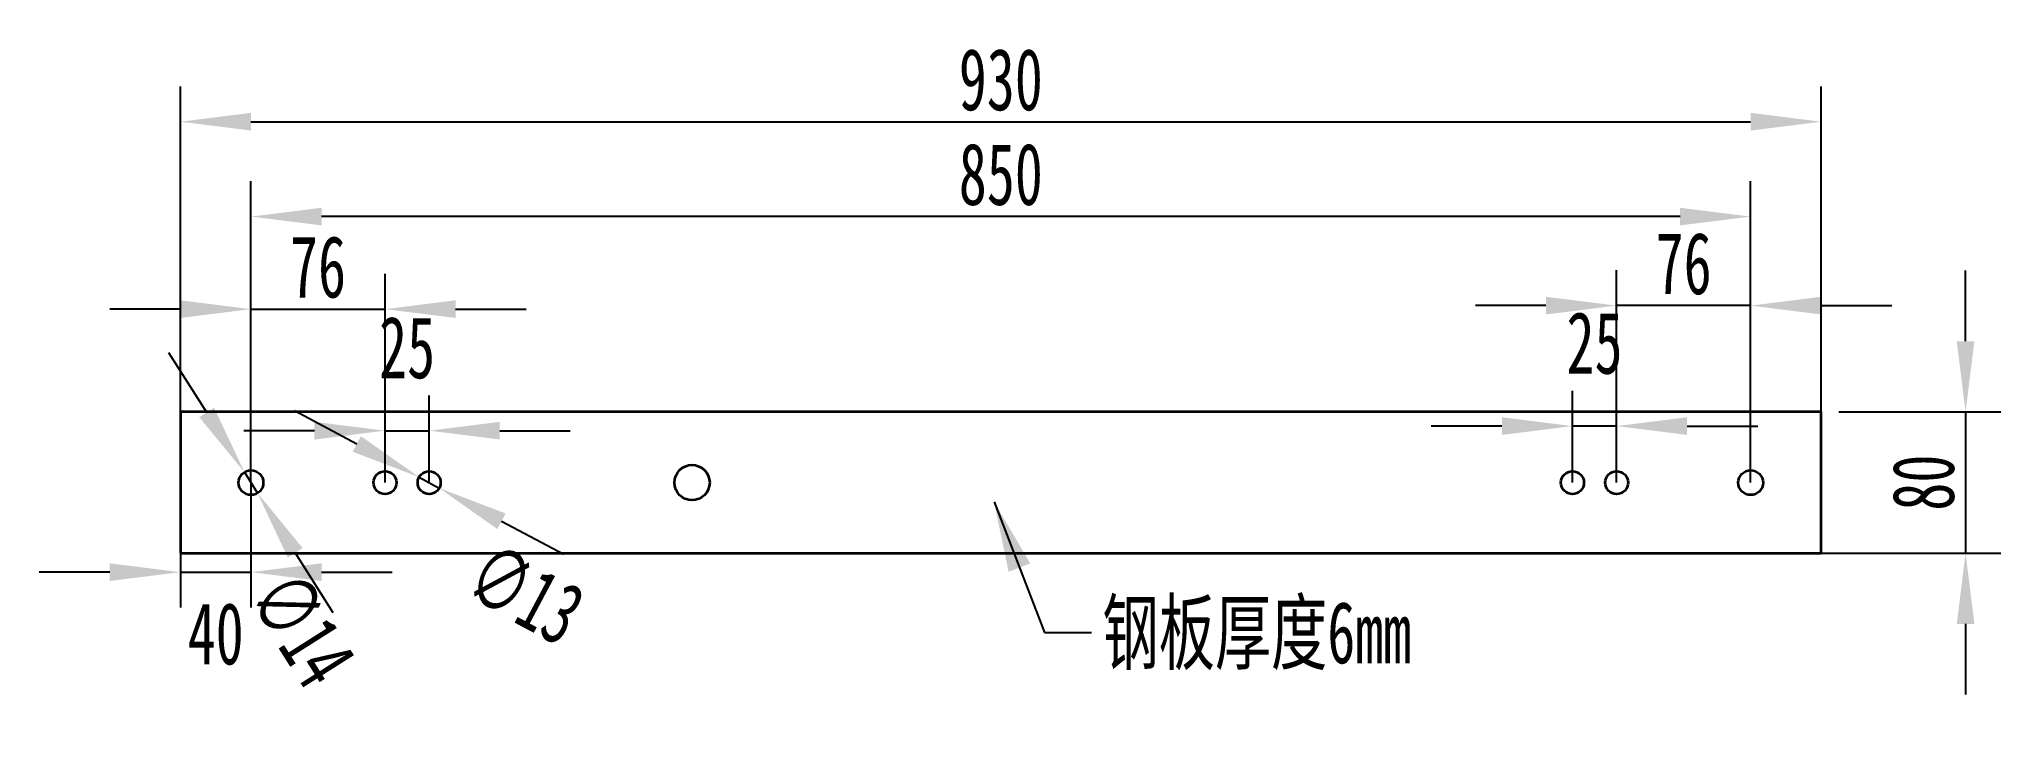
# Model space of a CAD drawing. Header units: millimetres. Extents: x -70 to 1042, y -98 to 291.
import ezdxf

# ---------------------------------------------------------------- set-up
doc = ezdxf.new("R2010")
doc.units = ezdxf.units.MM
doc.header["$PDSIZE"] = -5
doc.layers.get('0').update_dxf_attribs({"lineweight": 18})
doc.layers.add('粗实线层', color=7, linetype='Continuous', lineweight=35)
doc.styles.add('标准', font='', dxfattribs={"width": 0.667})
doc.styles.get('标准').set_extended_font_data('宋体')
doc.dimstyles.new('标准', dxfattribs={"dimscale": 10, "dimtxt": 3.5, "dimasz": 4, "dimexe": 2, "dimexo": 0, "dimtad": 1, "dimdsep": 46, "dimtxsty": '标准', "dimblk": '_CAXARROW', "dimcen": 0, "dimdle": 6, "dimclrd": 3, "dimclre": 3, "dimclrt": 3, "dimazin": 2, "dimtfac": 0.707107, "dimtmove": 2, "dimatfit": 3, "dimfxl": 1, "dimfrac": 2, "dimtolj": 1, "dimarcsym": 1})

# ---------------------------------------------------------------- blocks, each defined once
blk = doc.blocks.new('_CAXARROW')
blk.add_hatch(color=0).paths.add_polyline_path([(0, 0), (-1, 0.125), (-1, -0.125)], flags=0)
blk = doc.blocks.new('*D3')
at = {"layer": 'Defpoints', "color": 0, "transparency": 16777216}
for p in [(940, 244.3), (10, 80), (940, 80)]:
    blk.add_point(p, dxfattribs=at)
at = {"layer": '粗实线层', "color": 3, "linetype": 'Continuous', "lineweight": -2, "transparency": 16777216}
for p, q in [((10, 80), (10, 264.3)), ((940, 80), (940, 264.3)), ((50, 244.3), (900, 244.3))]:
    blk.add_line(p, q, dxfattribs=at)
at = {"layer": '粗实线层', "color": 3, "lineweight": -2, "transparency": 16777216, "xscale": 40, "yscale": 40, "zscale": 40, "rotation": 180}
blk.add_blockref('_CAXARROW', (10, 244.3), dxfattribs=at)
at = {"layer": '粗实线层', "color": 3, "lineweight": -2, "transparency": 16777216, "xscale": 40, "yscale": 40, "zscale": 40}
blk.add_blockref('_CAXARROW', (940, 244.3), dxfattribs=at)
at = {"layer": '粗实线层', "color": 3, "transparency": 16777216, "insert": (475, 268), "char_height": 35, "attachment_point": 5, "style": '标准'}
blk.add_mtext('\\A1;930', dxfattribs=at)
blk = doc.blocks.new('*D4')
at = {"layer": 'Defpoints', "color": 0, "transparency": 16777216}
for p in [(950, 80), (940, 0), (1021.8, 0)]:
    blk.add_point(p, dxfattribs=at)
at = {"layer": '粗实线层', "color": 3, "linetype": 'Continuous', "lineweight": -2, "transparency": 16777216}
for p, q in [((1021.8, 120), (1021.8, 160)), ((950, 80), (1041.8, 80)), ((1021.8, 80), (1021.8, 0)), ((940, 0), (1041.8, 0)), ((1021.8, -40), (1021.8, -80))]:
    blk.add_line(p, q, dxfattribs=at)
at = {"layer": '粗实线层', "color": 3, "lineweight": -2, "transparency": 16777216, "xscale": 40, "yscale": 40, "zscale": 40}
for p, rotation in [((1021.8, 80), 270), ((1021.8, 0), 90)]:
    blk.add_blockref('_CAXARROW', p, dxfattribs=dict(at, rotation=rotation))
at = {"layer": '粗实线层', "color": 3, "transparency": 16777216, "insert": (998, 40), "char_height": 35, "attachment_point": 5, "rotation": 90, "style": '标准'}
blk.add_mtext('\\A1;80', dxfattribs=at)
blk = doc.blocks.new('*D5')
at = {"layer": 'Defpoints', "color": 0, "transparency": 16777216}
for p in [(50, 190.6), (50, 40), (900, 40)]:
    blk.add_point(p, dxfattribs=at)
at = {"layer": '粗实线层', "color": 3, "linetype": 'Continuous', "lineweight": -2, "transparency": 16777216}
for p, q in [((50, 40), (50, 210.6)), ((900, 40), (900, 210.6)), ((860, 190.6), (90, 190.6))]:
    blk.add_line(p, q, dxfattribs=at)
at = {"layer": '粗实线层', "color": 3, "lineweight": -2, "transparency": 16777216, "xscale": 40, "yscale": 40, "zscale": 40, "rotation": 180}
blk.add_blockref('_CAXARROW', (50, 190.6), dxfattribs=at)
at = {"layer": '粗实线层', "color": 3, "lineweight": -2, "transparency": 16777216, "xscale": 40, "yscale": 40, "zscale": 40}
blk.add_blockref('_CAXARROW', (900, 190.6), dxfattribs=at)
at = {"layer": '粗实线层', "color": 3, "transparency": 16777216, "insert": (475, 214.4), "char_height": 35, "attachment_point": 5, "style": '标准'}
blk.add_mtext('\\A1;850', dxfattribs=at)
blk = doc.blocks.new('*D6')
at = {"layer": 'Defpoints', "color": 0, "transparency": 16777216}
for p in [(126, 138.2), (50, 40), (126, 40)]:
    blk.add_point(p, dxfattribs=at)
at = {"layer": '粗实线层', "color": 3, "linetype": 'Continuous', "lineweight": -2, "transparency": 16777216}
for p, q in [((50, 40), (50, 158.2)), ((126, 40), (126, 158.2)), ((10, 138.2), (-30, 138.2)), ((50, 138.2), (126, 138.2)), ((166, 138.2), (206, 138.2))]:
    blk.add_line(p, q, dxfattribs=at)
at = {"layer": '粗实线层', "color": 3, "lineweight": -2, "transparency": 16777216, "xscale": 40, "yscale": 40, "zscale": 40}
blk.add_blockref('_CAXARROW', (50, 138.2), dxfattribs=at)
at = {"layer": '粗实线层', "color": 3, "lineweight": -2, "transparency": 16777216, "xscale": 40, "yscale": 40, "zscale": 40, "rotation": 180}
blk.add_blockref('_CAXARROW', (126, 138.2), dxfattribs=at)
at = {"layer": '粗实线层', "color": 3, "transparency": 16777216, "insert": (88, 162), "char_height": 35, "attachment_point": 5, "style": '标准'}
blk.add_mtext('\\A1;76', dxfattribs=at)
blk = doc.blocks.new('*D7')
at = {"layer": 'Defpoints', "color": 0, "transparency": 16777216}
for p in [(151, 69.4), (126, 40), (151, 40)]:
    blk.add_point(p, dxfattribs=at)
at = {"layer": '粗实线层', "color": 3, "linetype": 'Continuous', "lineweight": -2, "transparency": 16777216}
for p, q in [((126, 40), (126, 89.4)), ((151, 40), (151, 89.4)), ((86, 69.4), (46, 69.4)), ((126, 69.4), (151, 69.4)), ((191, 69.4), (231, 69.4))]:
    blk.add_line(p, q, dxfattribs=at)
at = {"layer": '粗实线层', "color": 3, "lineweight": -2, "transparency": 16777216, "xscale": 40, "yscale": 40, "zscale": 40}
blk.add_blockref('_CAXARROW', (126, 69.4), dxfattribs=at)
at = {"layer": '粗实线层', "color": 3, "lineweight": -2, "transparency": 16777216, "xscale": 40, "yscale": 40, "zscale": 40, "rotation": 180}
blk.add_blockref('_CAXARROW', (151, 69.4), dxfattribs=at)
at = {"layer": '粗实线层', "color": 3, "transparency": 16777216, "insert": (138.5, 116.3), "char_height": 35, "attachment_point": 5, "style": '标准'}
blk.add_mtext('\\A1;25', dxfattribs=at)
blk = doc.blocks.new('*D8')
at = {"layer": 'Defpoints', "color": 0, "transparency": 16777216}
for p in [(824, 140.2), (824, 40), (900, 40)]:
    blk.add_point(p, dxfattribs=at)
at = {"layer": '粗实线层', "color": 3, "linetype": 'Continuous', "lineweight": -2, "transparency": 16777216}
for p, q in [((824, 40), (824, 160.2)), ((900, 40), (900, 160.2)), ((784, 140.2), (744, 140.2)), ((900, 140.2), (824, 140.2)), ((940, 140.2), (980, 140.2))]:
    blk.add_line(p, q, dxfattribs=at)
at = {"layer": '粗实线层', "color": 3, "lineweight": -2, "transparency": 16777216, "xscale": 40, "yscale": 40, "zscale": 40}
blk.add_blockref('_CAXARROW', (824, 140.2), dxfattribs=at)
at = {"layer": '粗实线层', "color": 3, "lineweight": -2, "transparency": 16777216, "xscale": 40, "yscale": 40, "zscale": 40, "rotation": 180}
blk.add_blockref('_CAXARROW', (900, 140.2), dxfattribs=at)
at = {"layer": '粗实线层', "color": 3, "transparency": 16777216, "insert": (862, 163.9), "char_height": 35, "attachment_point": 5, "style": '标准'}
blk.add_mtext('\\A1;76', dxfattribs=at)
blk = doc.blocks.new('*D9')
at = {"layer": 'Defpoints', "color": 0, "transparency": 16777216}
for p in [(799, 72), (799, 40), (824, 40)]:
    blk.add_point(p, dxfattribs=at)
at = {"layer": '粗实线层', "color": 3, "linetype": 'Continuous', "lineweight": -2, "transparency": 16777216}
for p, q in [((799, 40), (799, 92)), ((824, 40), (824, 92)), ((759, 72), (719, 72)), ((824, 72), (799, 72)), ((864, 72), (904, 72))]:
    blk.add_line(p, q, dxfattribs=at)
at = {"layer": '粗实线层', "color": 3, "lineweight": -2, "transparency": 16777216, "xscale": 40, "yscale": 40, "zscale": 40}
blk.add_blockref('_CAXARROW', (799, 72), dxfattribs=at)
at = {"layer": '粗实线层', "color": 3, "lineweight": -2, "transparency": 16777216, "xscale": 40, "yscale": 40, "zscale": 40, "rotation": 180}
blk.add_blockref('_CAXARROW', (824, 72), dxfattribs=at)
at = {"layer": '粗实线层', "color": 3, "transparency": 16777216, "insert": (811.5, 118.9), "char_height": 35, "attachment_point": 5, "style": '标准'}
blk.add_mtext('\\A1;25', dxfattribs=at)
blk = doc.blocks.new('*D10')
at = {"layer": 'Defpoints', "color": 0, "transparency": 16777216}
for p in [(46.3, 45.9), (53.7, 34.1)]:
    blk.add_point(p, dxfattribs=at)
at = {"layer": '粗实线层', "color": 3, "linetype": 'Continuous', "lineweight": -2, "transparency": 16777216}
for p, q in [((24.9, 79.7), (3.5, 113.5)), ((46.3, 45.9), (53.7, 34.1)), ((75.1, 0.3), (96.5, -33.5))]:
    blk.add_line(p, q, dxfattribs=at)
at = {"layer": '粗实线层', "color": 3, "lineweight": -2, "transparency": 16777216, "xscale": 40, "yscale": 40, "zscale": 40}
for p, rotation in [((46.3, 45.9), 302.3161199685277), ((53.7, 34.1), 122.3161199685277)]:
    blk.add_blockref('_CAXARROW', p, dxfattribs=dict(at, rotation=rotation))
at = {"layer": '粗实线层', "color": 3, "transparency": 16777216, "insert": (79.4, -42.8), "char_height": 35, "attachment_point": 5, "rotation": 302.3161, "style": '标准'}
blk.add_mtext('\\A1;∅14', dxfattribs=at)
blk = doc.blocks.new('*D11')
at = {"layer": 'Defpoints', "color": 0, "transparency": 16777216}
for p in [(145.3, 43.1), (156.7, 36.9)]:
    blk.add_point(p, dxfattribs=at)
at = {"layer": '粗实线层', "color": 3, "linetype": 'Continuous', "lineweight": -2, "transparency": 16777216}
for p, q in [((110, 61.8), (74.6, 80.6)), ((145.3, 43.1), (156.7, 36.9)), ((192, 18.2), (227.4, -0.6))]:
    blk.add_line(p, q, dxfattribs=at)
at = {"layer": '粗实线层', "color": 3, "lineweight": -2, "transparency": 16777216, "xscale": 40, "yscale": 40, "zscale": 40}
for p, rotation in [((145.3, 43.1), 331.9727122630786), ((156.7, 36.9), 151.9727122630786)]:
    blk.add_blockref('_CAXARROW', p, dxfattribs=dict(at, rotation=rotation))
at = {"layer": '粗实线层', "color": 3, "transparency": 16777216, "insert": (205.7, -23.1), "char_height": 35, "attachment_point": 5, "rotation": 331.9727, "style": '标准'}
blk.add_mtext('\\A1;∅13', dxfattribs=at)
blk = doc.blocks.new('*D12')
at = {"layer": 'Defpoints', "color": 0, "transparency": 16777216}
for p in [(10, 80), (50, 40), (50, -10.7)]:
    blk.add_point(p, dxfattribs=at)
at = {"layer": '粗实线层', "color": 3, "linetype": 'Continuous', "lineweight": -2, "transparency": 16777216}
for p, q in [((10, 80), (10, -30.7)), ((50, 40), (50, -30.7)), ((-30, -10.7), (-70, -10.7)), ((10, -10.7), (50, -10.7)), ((90, -10.7), (130, -10.7))]:
    blk.add_line(p, q, dxfattribs=at)
at = {"layer": '粗实线层', "color": 3, "lineweight": -2, "transparency": 16777216, "xscale": 40, "yscale": 40, "zscale": 40}
blk.add_blockref('_CAXARROW', (10, -10.7), dxfattribs=at)
at = {"layer": '粗实线层', "color": 3, "lineweight": -2, "transparency": 16777216, "xscale": 40, "yscale": 40, "zscale": 40, "rotation": 180}
blk.add_blockref('_CAXARROW', (50, -10.7), dxfattribs=at)
at = {"layer": '粗实线层', "color": 3, "transparency": 16777216, "insert": (30, -45.7), "char_height": 35, "attachment_point": 5, "style": '标准'}
blk.add_mtext('\\A1;40', dxfattribs=at)

msp = doc.modelspace()

# ---------------------------------------------------------------- linework, layer by layer
at = {"layer": '粗实线层'}
for p, q in [((940, 80), (10, 80)), ((10, 80), (10, 0)), ((940, 0), (940, 80)), ((10, 0), (940, 0))]:
    msp.add_line(p, q, dxfattribs=at)
for centre, radius in [((50, 40), 7), ((126, 40), 6.5), ((151, 40), 6.5), ((300, 40), 10), ((799, 40), 6.5), ((824, 40), 6.5), ((900, 40), 7)]:
    msp.add_circle(centre, radius, dxfattribs=at)

# ---------------------------------------------------------------- texts
at = {"layer": '粗实线层', "color": 3, "insert": (532.648, -27.288), "char_height": 35, "width": 688.71855, "attachment_point": 1, "style": '标准'}
msp.add_mtext('钢板厚度6mm', dxfattribs=at)

# ---------------------------------------------------------------- dimensions: what is measured, and where the dimension line sits
at = {"layer": '粗实线层'}
for base, p1, p2, picture, middle in [((940, 244.255), (10, 80), (940, 80), '*D3', (475, 268.005)), ((50, 190.647), (900, 40), (50, 40), '*D5', (475, 214.397)), ((126, 138.206), (50, 40), (126, 40), '*D6', (88, 161.956)), ((824, 140.194), (900, 40), (824, 40), '*D8', (862, 163.944)), ((151, 69.376), (126, 40), (151, 40), '*D7', (138.5, 116.251)), ((799, 71.981), (824, 40), (799, 40), '*D9', (811.5, 118.856))]:
    dim = msp.add_linear_dim(base=base, p1=p1, p2=p2, dimstyle='标准', dxfattribs=at)
    dim.commit()
    dim.dimension.update_dxf_attribs({"geometry": picture, "text_midpoint": middle})
dim = msp.add_linear_dim(base=(1021.752, 0), p1=(950, 80), p2=(940, 0), angle=90, dimstyle='标准', dxfattribs=at)
dim.commit()
dim.dimension.update_dxf_attribs({"geometry": '*D4', "text_midpoint": (998.002, 40)})
for p1, p2, picture, middle in [((46.258, 45.916), (53.742, 34.084), '*D10', (79.358, -42.775)), ((145.262, 43.054), (156.738, 36.946), '*D11', (205.656, -23.052))]:
    dim = msp.add_diameter_dim_2p(p1=p1, p2=p2, dimstyle='标准', dxfattribs=at)
    dim.commit()
    dim.dimension.update_dxf_attribs({"geometry": picture, "text_midpoint": middle, "dimtype": 163})
dim = msp.add_linear_dim(base=(50, -10.738), p1=(10, 80), p2=(50, 40), dimstyle='标准', dxfattribs=at)
dim.commit()
dim.dimension.update_dxf_attribs({"geometry": '*D12', "text_midpoint": (30, -45.662), "dimtype": 160})

# ---------------------------------------------------------------- leaders
at = {"layer": '粗实线层', "annotation_type": 0, "has_hookline": 1, "hookline_direction": 0, "text_width": 182.456}
msp.add_leader([(471.143, 29.173), (499.757, -44.788), (526.398, -44.788)], dimstyle='标准', override={"dimgap": 0.625, "dimtad": 0}, dxfattribs=at)

doc.saveas('drawing.dxf')
